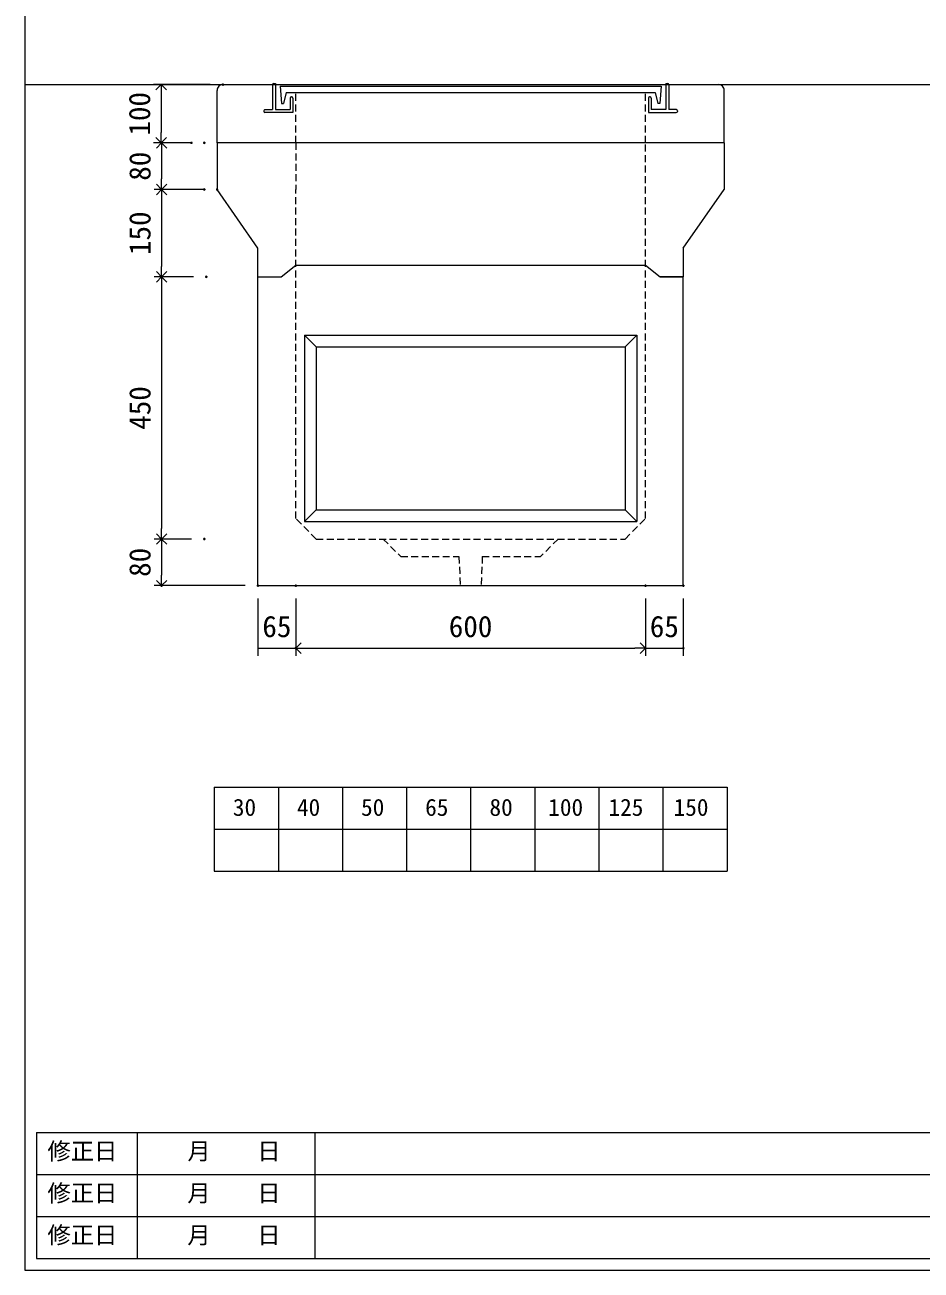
# Model space of a CAD drawing. Units: millimetres, scale not verified. Extents: x -4890 to 18495, y -2304 to 2304.
# Drawn here: x -1230 to 308, y -1971 to 167 of the extents above; entities that cross this region are included whole.
import ezdxf
from ezdxf.enums import TextEntityAlignment as Align

# ---------------------------------------------------------------- set-up
doc = ezdxf.new("R2010")
doc.units = ezdxf.units.MM
doc.header["$LTSCALE"] = 10
doc.header["$PDMODE"] = 32
doc.header["$PDSIZE"] = 2
doc.linetypes.add('DASHED1', pattern=[1.8, 1.2, -0.6])
doc.layers.add('0-1_Defpoints', color=7, linetype='Continuous')
for name, color, linetype, lineweight in [('0-2_waku', 7, 'Continuous', 18), ('0-3_gaikei', 7, 'Continuous', 18), ('0-4_kakure', 7, 'DASHED1', 5), ('0-5_sunpou', 7, 'Continuous', 5), ('0-9_uchigawa', 6, 'Continuous', 18), ('0-B_futa', 3, 'Continuous', 18), ('0-C_GL', 4, 'Continuous', 18), ('0-E_文字１', 7, 'Continuous', 18)]:
    doc.layers.add(name, color=color, linetype=linetype, lineweight=lineweight)
doc.styles.add('ＭＳ ゴシック', font='')
doc.styles.get('ＭＳ ゴシック').set_extended_font_data('MS Gothic')

# ---------------------------------------------------------------- blocks, each defined once
blk = doc.blocks.new('_Open90')
at = {"layer": '0-5_sunpou'}
blk.add_line((0, 0), (-1, 0), dxfattribs=at)
blk.add_lwpolyline([(-0.5, 0.5), (0, 0), (-0.5, -0.5)], dxfattribs=at)
blk = doc.blocks.new('D28')
at = {"layer": '0-1_Defpoints'}
for p in [(525.32, 2164.36), (451.89, 2084.36), (547.32, 2084.36)]:
    blk.add_point(p, dxfattribs=at)
at = {"layer": '0-5_sunpou'}
for p, q in [((503.32, 2164.36), (438.89, 2164.36)), ((451.89, 2146.36), (451.89, 2102.36)), ((525.32, 2084.36), (438.89, 2084.36))]:
    blk.add_line(p, q, dxfattribs=at)
at = {"layer": '0-5_sunpou', "xscale": 18, "yscale": 18}
for p, rotation in [((451.89, 2164.36), 90), ((451.89, 2084.36), 270)]:
    blk.add_blockref('_Open90', p, dxfattribs=dict(at, rotation=rotation))
at = {"layer": '0-5_sunpou', "style": 'ＭＳ ゴシック'}
blk.add_text('80', height=36.66, rotation=90, dxfattribs=at).set_placement((443.89, 2099.36), align=Align.BOTTOM_LEFT)
blk = doc.blocks.new('D29')
at = {"layer": '0-1_Defpoints'}
for p in [(525.32, 2084.36), (451.89, 1934.36), (528.7, 1934.36)]:
    blk.add_point(p, dxfattribs=at)
at = {"layer": '0-5_sunpou'}
for p, q in [((503.32, 2084.36), (438.89, 2084.36)), ((451.89, 2066.36), (451.89, 1952.36)), ((506.7, 1934.36), (438.89, 1934.36))]:
    blk.add_line(p, q, dxfattribs=at)
at = {"layer": '0-5_sunpou', "xscale": 18, "yscale": 18}
for p, rotation in [((451.89, 2084.36), 90), ((451.89, 1934.36), 270)]:
    blk.add_blockref('_Open90', p, dxfattribs=dict(at, rotation=rotation))
at = {"layer": '0-5_sunpou', "style": 'ＭＳ ゴシック'}
blk.add_text('150', height=36.66, rotation=90, dxfattribs=at).set_placement((443.89, 1971.86), align=Align.BOTTOM_LEFT)
blk = doc.blocks.new('D30')
at = {"layer": '0-1_Defpoints'}
for p in [(617.32, 1404.36), (682.32, 1404.36), (682.32, 1296.89)]:
    blk.add_point(p, dxfattribs=at)
at = {"layer": '0-5_sunpou'}
for p, q in [((617.32, 1382.36), (617.32, 1283.89)), ((682.32, 1382.36), (682.32, 1283.89)), ((617.32, 1296.89), (682.32, 1296.89))]:
    blk.add_line(p, q, dxfattribs=at)
at = {"layer": '0-5_sunpou', "style": 'ＭＳ ゴシック'}
blk.add_text('65', height=36.66, dxfattribs=at).set_placement((624.82, 1304.89), align=Align.BOTTOM_LEFT)
blk = doc.blocks.new('D31')
at = {"layer": '0-1_Defpoints'}
for p in [(682.32, 1404.36), (1282.32, 1404.36), (1282.32, 1296.89)]:
    blk.add_point(p, dxfattribs=at)
at = {"layer": '0-5_sunpou'}
for p, q in [((682.32, 1382.36), (682.32, 1283.89)), ((1282.32, 1382.36), (1282.32, 1283.89)), ((700.32, 1296.89), (1264.32, 1296.89))]:
    blk.add_line(p, q, dxfattribs=at)
at = {"layer": '0-5_sunpou', "xscale": 18, "yscale": 18, "rotation": 180}
blk.add_blockref('_Open90', (682.32, 1296.89), dxfattribs=at)
at = {"layer": '0-5_sunpou', "xscale": 18, "yscale": 18}
blk.add_blockref('_Open90', (1282.32, 1296.89), dxfattribs=at)
at = {"layer": '0-5_sunpou', "style": 'ＭＳ ゴシック'}
blk.add_text('600', height=36.66, dxfattribs=at).set_placement((944.82, 1304.89), align=Align.BOTTOM_LEFT)
blk = doc.blocks.new('D32')
at = {"layer": '0-1_Defpoints'}
for p in [(1282.32, 1404.36), (1347.32, 1404.36), (1347.32, 1296.89)]:
    blk.add_point(p, dxfattribs=at)
at = {"layer": '0-5_sunpou'}
for p, q in [((1282.32, 1382.36), (1282.32, 1283.89)), ((1347.32, 1382.36), (1347.32, 1283.89)), ((1282.32, 1296.89), (1347.32, 1296.89))]:
    blk.add_line(p, q, dxfattribs=at)
at = {"layer": '0-5_sunpou', "style": 'ＭＳ ゴシック'}
blk.add_text('65', height=36.66, dxfattribs=at).set_placement((1289.82, 1304.89), align=Align.BOTTOM_LEFT)
blk = doc.blocks.new('D33')
at = {"layer": '0-1_Defpoints'}
for p in [(528.7, 1934.36), (451.89, 1484.36), (525.32, 1484.36)]:
    blk.add_point(p, dxfattribs=at)
at = {"layer": '0-5_sunpou'}
for p, q in [((506.7, 1934.36), (438.89, 1934.36)), ((451.89, 1916.36), (451.89, 1502.36)), ((503.32, 1484.36), (438.89, 1484.36))]:
    blk.add_line(p, q, dxfattribs=at)
at = {"layer": '0-5_sunpou', "xscale": 18, "yscale": 18}
for p, rotation in [((451.89, 1934.36), 90), ((451.89, 1484.36), 270)]:
    blk.add_blockref('_Open90', p, dxfattribs=dict(at, rotation=rotation))
at = {"layer": '0-5_sunpou', "style": 'ＭＳ ゴシック'}
blk.add_text('450', height=36.66, rotation=90, dxfattribs=at).set_placement((443.89, 1671.86), align=Align.BOTTOM_LEFT)
blk = doc.blocks.new('D34')
at = {"layer": '0-1_Defpoints'}
for p in [(525.32, 1484.36), (451.89, 1404.36), (617.32, 1404.36)]:
    blk.add_point(p, dxfattribs=at)
at = {"layer": '0-5_sunpou'}
for p, q in [((503.32, 1484.36), (438.89, 1484.36)), ((451.89, 1466.36), (451.89, 1422.36)), ((595.32, 1404.36), (438.89, 1404.36))]:
    blk.add_line(p, q, dxfattribs=at)
at = {"layer": '0-5_sunpou', "xscale": 18, "yscale": 18}
for p, rotation in [((451.89, 1484.36), 90), ((451.89, 1404.36), 270)]:
    blk.add_blockref('_Open90', p, dxfattribs=dict(at, rotation=rotation))
at = {"layer": '0-5_sunpou', "style": 'ＭＳ ゴシック'}
blk.add_text('80', height=36.66, rotation=90, dxfattribs=at).set_placement((443.89, 1419.36), align=Align.BOTTOM_LEFT)
blk = doc.blocks.new('D35')
at = {"layer": '0-1_Defpoints'}
for p in [(557.32, 2264.36), (451.29, 2164.36), (503.32, 2164.36)]:
    blk.add_point(p, dxfattribs=at)
at = {"layer": '0-5_sunpou'}
for p, q in [((535.32, 2264.36), (438.29, 2264.36)), ((451.29, 2246.36), (451.29, 2182.36)), ((481.32, 2164.36), (438.29, 2164.36))]:
    blk.add_line(p, q, dxfattribs=at)
at = {"layer": '0-5_sunpou', "xscale": 18, "yscale": 18}
for p, rotation in [((451.29, 2264.36), 90), ((451.29, 2164.36), 270)]:
    blk.add_blockref('_Open90', p, dxfattribs=dict(at, rotation=rotation))
at = {"layer": '0-5_sunpou', "style": 'ＭＳ ゴシック'}
blk.add_text('100', height=36.66, rotation=90, dxfattribs=at).set_placement((443.29, 2176.86), align=Align.BOTTOM_LEFT)

msp = doc.modelspace()

# ---------------------------------------------------------------- linework, layer by layer
at = {"layer": '0-2_waku'}
for p, q in [((-1230, 2304.44), (-1230, -1970.56)), ((-905, -1141.56), (-905, -1285.56)), ((-905, -1141.56), (-905, -1285.56)), ((-905, -1141.56), (-905, -1285.56)), ((-905, -1141.56), (-905, -1285.56)), ((-905, -1141.56), (-25, -1141.56)), ((-795, -1141.56), (-795, -1285.56)), ((-685, -1141.56), (-685, -1285.56)), ((-685, -1141.56), (-685, -1285.56)), ((-575, -1141.56), (-575, -1285.56)), ((-465, -1141.56), (-465, -1285.56)), ((-355, -1141.56), (-355, -1285.56)), ((-245, -1141.56), (-245, -1285.56)), ((-135, -1141.56), (-135, -1285.56)), ((-25, -1141.56), (-25, -1285.56)), ((-905, -1213.56), (-25, -1213.56)), ((-905, -1285.56), (-25, -1285.56)), ((-1210, -1734.56), (-1210, -1950.56)), ((-1210, -1734.56), (-1210, -1950.56)), ((-1210, -1734.56), (818, -1734.56)), ((-1037.5, -1734.56), (-1037.5, -1950.56)), ((-732.5, -1734.56), (-732.5, -1950.56)), ((-732.5, -1734.56), (-732.5, -1950.56)), ((-1210, -1806.56), (818, -1806.56)), ((-1210, -1878.56), (530, -1878.56)), ((-1210, -1950.56), (818, -1950.56)), ((-1230, -1970.56), (4890, -1970.56)), ((-1230, -1970.56), (4890, -1970.56)), ((-1230, -1970.56), (4890, -1970.56))]:
    msp.add_line(p, q, dxfattribs=at)
at = {"layer": '0-3_gaikei'}
for p, q in [((-890, 64.44), (-805, 64.44)), ((-125, 64.44), (-40, 64.44)), ((-900, -35.56), (-900, 54.44)), ((-30, -35.56), (-30, 54.44)), ((-900, -35.56), (-900, -115.56)), ((-30, -35.56), (-900, -35.56)), ((-30, -35.56), (-30, -115.56)), ((-830, -216.56), (-900, -115.56)), ((-100, -216.56), (-30, -115.56)), ((-830, -795.56), (-830, -216.56)), ((-100, -216.56), (-100, -265.56)), ((-790, -265.56), (-765, -245.56)), ((-765, -245.56), (-165, -245.56)), ((-165, -245.56), (-140, -265.56)), ((-830, -265.56), (-790, -265.56)), ((-830, -265.56), (-790, -265.56)), ((-830, -265.56), (-790, -265.56)), ((-100, -265.56), (-140, -265.56)), ((-100, -265.56), (-140, -265.56)), ((-100, -265.56), (-140, -265.56)), ((-100, -795.56), (-100, -265.56)), ((-830, -795.56), (-100, -795.56))]:
    msp.add_line(p, q, dxfattribs=at)
msp.add_lwpolyline([(-140, -265.56), (-100, -265.56), (-140, -265.56), (-100, -265.56)], dxfattribs=at)
for centre, radius, start, end in [((-890.58, 55.03), 9.44, 86.47383, 183.52617), ((-39.67, 54.78), 9.68, 358.04251, 91.95749)]:
    msp.add_arc(centre, radius, start, end, dxfattribs=at)
at = {"layer": '0-4_kakure'}
for p, q in [((-765, -35.56), (-765, 50.94)), ((-165, -35.56), (-165, 50.94)), ((-765, -35.56), (-765, -115.56)), ((-165, -680.56), (-165, -35.56)), ((-765, -680.56), (-765, -115.56)), ((-730, -715.56), (-765, -680.56)), ((-200, -715.56), (-165, -680.56)), ((-730, -715.56), (-200, -715.56)), ((-615, -715.56), (-585, -745.56)), ((-315, -715.56), (-345, -745.56)), ((-445, -745.56), (-447, -795.56)), ((-445, -745.56), (-345, -745.56))]:
    msp.add_line(p, q, dxfattribs=at)
msp.add_lwpolyline([(-585, -745.56), (-485, -745.56), (-483, -795.56)], dxfattribs=at)
at = {"layer": '0-9_uchigawa'}
for p, q in [((-750, -365.56), (-750, -685.56)), ((-750, -365.56), (-180, -365.56)), ((-750, -365.56), (-730, -385.56)), ((-200, -385.56), (-180, -365.56)), ((-180, -365.56), (-180, -685.56)), ((-730, -385.56), (-730, -665.56)), ((-730, -385.56), (-730, -665.56)), ((-730, -385.56), (-200, -385.56)), ((-200, -385.56), (-200, -665.56)), ((-200, -385.56), (-200, -665.56)), ((-750, -685.56), (-730, -665.56)), ((-730, -665.56), (-465, -665.56)), ((-465, -665.56), (-200, -665.56)), ((-180, -685.56), (-200, -665.56)), ((-750, -685.56), (-465, -685.56)), ((-465, -685.56), (-180, -685.56))]:
    msp.add_line(p, q, dxfattribs=at)
at = {"layer": '0-B_futa'}
for p, q in [((-805, 64.44), (-805, 21.44)), ((-803, 66.44), (-800, 66.44)), ((-800, 66.44), (-800, 21.44)), ((-130, 66.44), (-130, 21.44)), ((-130, 66.44), (-127, 66.44)), ((-125, 64.44), (-125, 21.44)), ((-792.19, 61.94), (-137.86, 61.94)), ((-792.19, 61.94), (-789.7, 31.94)), ((-781.67, 50.94), (-785.99, 31.94)), ((-781.67, 50.94), (-148.33, 50.94)), ((-773, 43.44), (-772, 43.44)), ((-157, 43.44), (-158, 43.44)), ((-148.33, 50.94), (-144.01, 31.94)), ((-137.86, 61.94), (-140.11, 31.94)), ((-818, 21.44), (-805, 21.44)), ((-800, 21.44), (-775, 21.44)), ((-789.7, 31.94), (-785.99, 31.94)), ((-775, 41.44), (-775, 21.44)), ((-770, 41.44), (-770, 16.44)), ((-160, 41.44), (-160, 16.44)), ((-155, 41.44), (-155, 21.44)), ((-130, 21.44), (-155, 21.44)), ((-140.11, 31.94), (-144.01, 31.94)), ((-112, 21.44), (-125, 21.44)), ((-820, 19.44), (-820, 18.44)), ((-770, 16.44), (-818, 16.44)), ((-160, 16.44), (-112, 16.44)), ((-110, 19.44), (-110, 18.44))]:
    msp.add_line(p, q, dxfattribs=at)
for centre, start, end in [((-803, 64.44), 90, 180), ((-127, 64.44), 0, 90), ((-773, 41.44), 90, 180), ((-772, 41.44), 0, 90), ((-158, 41.44), 90, 180), ((-157, 41.44), 0, 90), ((-818, 19.44), 90, 180), ((-112, 19.44), 0, 90), ((-818, 18.44), 180, 270), ((-112, 18.44), 270, 0)]:
    msp.add_arc(centre, 2, start, end, dxfattribs=at)
at = {"layer": '0-C_GL'}
msp.add_line((-1230, 64.44), (4890, 64.44), dxfattribs=at)
msp.add_line((-1230, 64.44), (4890, 64.44), dxfattribs=at)
msp.add_line((-1230, 64.44), (4890, 64.44), dxfattribs=at)

# ---------------------------------------------------------------- block references
at = {"layer": '0-5_sunpou'}
for name in ['D35', 'D28', 'D29', 'D33', 'D34', 'D30', 'D31', 'D32']:
    msp.add_blockref(name, (-1447.32, -2199.92), dxfattribs=at)

# ---------------------------------------------------------------- texts
at = {"layer": '0-E_文字１', "style": 'ＭＳ ゴシック'}
for s, p in [('30', (-873.07, -1199.62)), ('40', (-763.07, -1199.62)), ('50', (-653.07, -1199.62)), ('65', (-543.07, -1199.62)), ('80', (-432.66, -1199.62)), ('100', (-331.79, -1199.62)), ('125', (-228.4, -1199.62)), ('150', (-116.64, -1199.62)), ('修正日', (-1191.35, -1789.85)), ('\u3000\u3000月\u3000\u3000日', (-1031.2, -1789.85)), ('修正日', (-1191.35, -1861.85)), ('\u3000\u3000月\u3000\u3000日', (-1031.2, -1861.85)), ('修正日', (-1191.35, -1933.85)), ('\u3000\u3000月\u3000\u3000日', (-1031.2, -1933.85))]:
    msp.add_text(s, height=29.33, dxfattribs=at).set_placement(p, align=Align.BOTTOM_LEFT)

doc.saveas('drawing.dxf')
